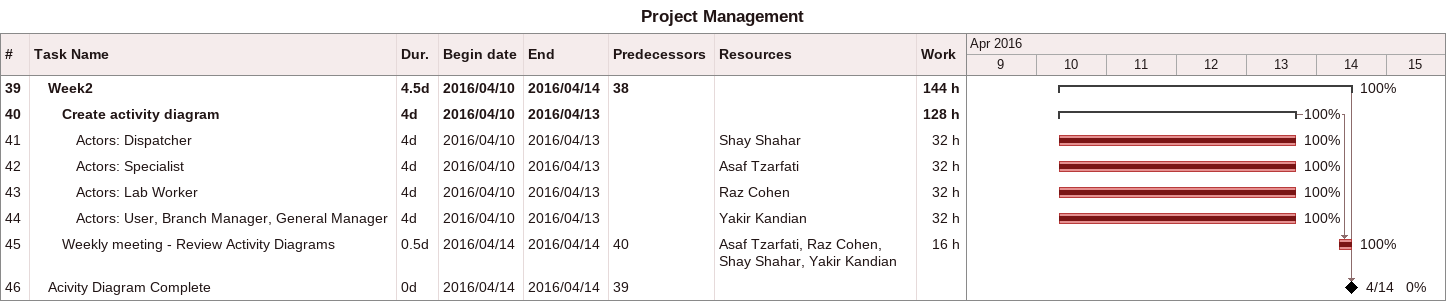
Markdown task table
Project Management

| ID | Level | Task | Duration | Start | Finish | Predecessors | Resources | % complete | Work (h) |
|---|---|---|---|---|---|---|---|---|---|
| 39 | 2 | **Week2** | 4.5d | 2016-04-10 | 2016-04-14 | 38 |  | 100 | 144 |
| 40 | 3 | **Create activity diagram** | 4d | 2016-04-10 | 2016-04-13 |  |  | 100 | 128 |
| 41 | 4 | Actors: Dispatcher | 4d | 2016-04-10 | 2016-04-13 |  | Shay Shahar | 100 | 32 |
| 42 | 4 | Actors: Specialist | 4d | 2016-04-10 | 2016-04-13 |  | Asaf Tzarfati | 100 | 32 |
| 43 | 4 | Actors: Lab Worker | 4d | 2016-04-10 | 2016-04-13 |  | Raz Cohen | 100 | 32 |
| 44 | 4 | Actors: User, Branch Manager, General Manager | 4d | 2016-04-10 | 2016-04-13 |  | Yakir Kandian | 100 | 32 |
| 45 | 3 | Weekly meeting - Review Activity Diagrams | 0.5d | 2016-04-14 | 2016-04-14 | 40 | Asaf Tzarfati, Raz Cohen, Shay Shahar, Yakir Kandian | 100 | 16 |
| 46 | 2 | Acivity Diagram Complete | 0d | 2016-04-14 | 2016-04-14 | 39 |  | 0 |  |
